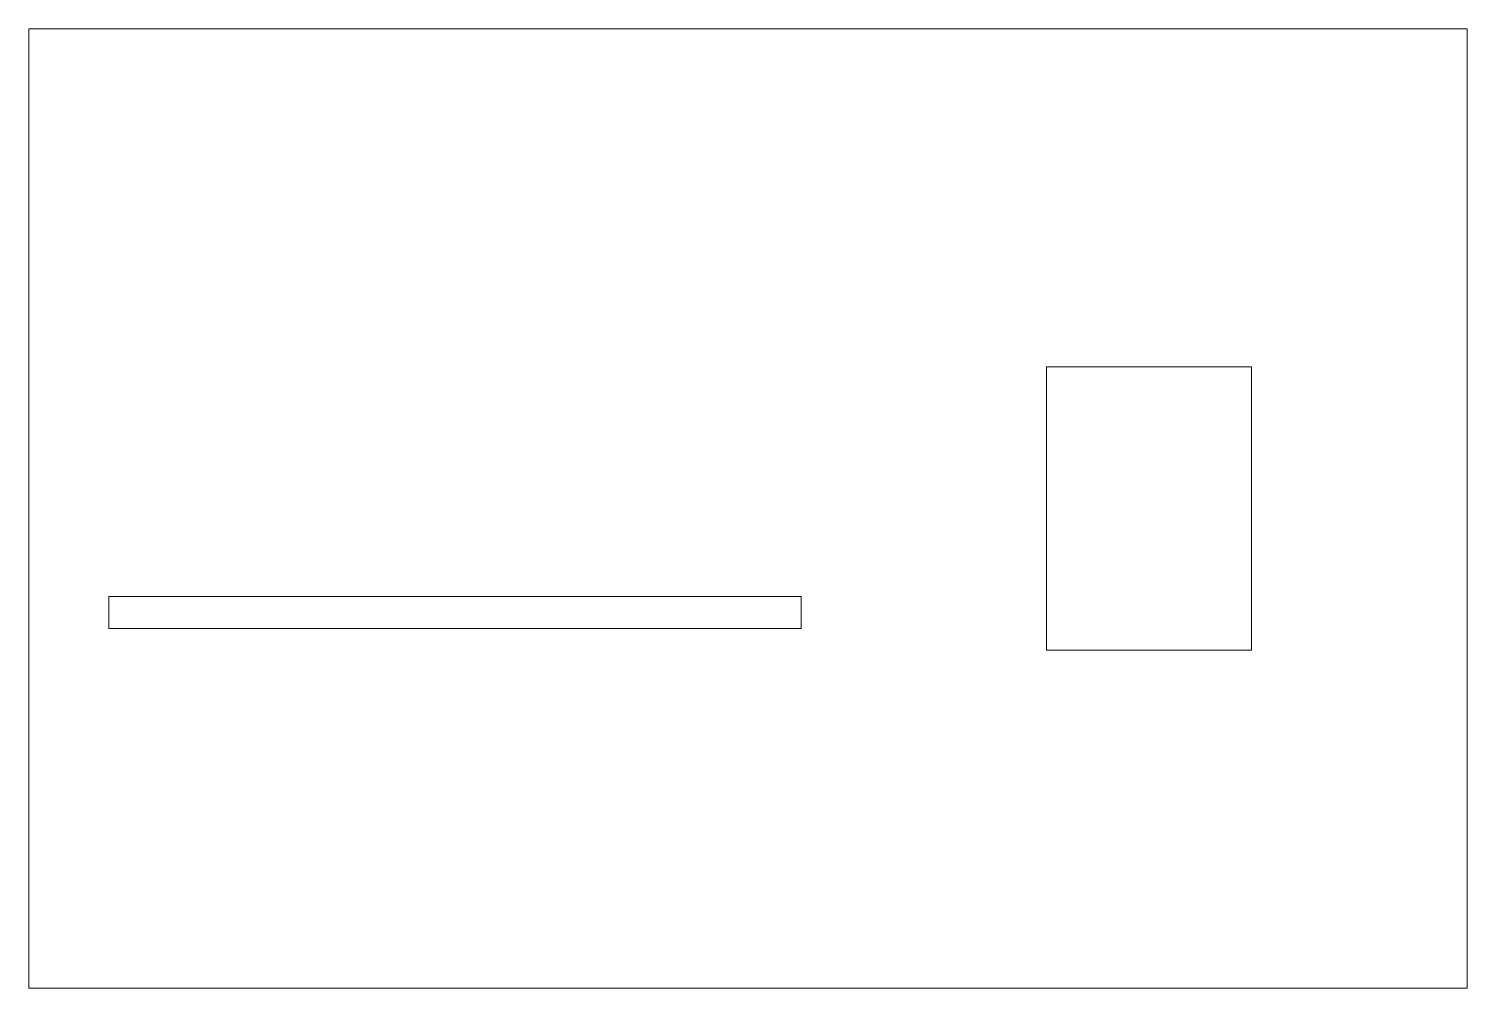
# Model space of a CAD drawing. Extents: x -68 to 68, y -45 to 45.
import ezdxf

# ---------------------------------------------------------------- set-up
doc = ezdxf.new("R2010")
doc.units = 0
doc.header["$MEASUREMENT"] = 0
doc.layers.get('0').update_dxf_attribs({"color": 1, "linetype": 'CONTINUOUS', "lineweight": 0})

msp = doc.modelspace()

# ---------------------------------------------------------------- linework, layer by layer
at = {"lineweight": 0}
for p, q in [((-67.5, 45), (-67.5, -45)), ((67.5, 45), (-67.5, 45)), ((67.5, -45), (67.5, 45)), ((28, -13.3), (28, 13.3)), ((28, 13.3), (47.25, 13.3)), ((47.25, 13.3), (47.25, -13.3)), ((-60, -11.265), (-60, -8.265)), ((-60, -8.265), (5, -8.265)), ((5, -8.265), (5, -11.265)), ((5, -11.265), (-60, -11.265)), ((47.25, -13.3), (28, -13.3)), ((-67.5, -45), (67.5, -45))]:
    msp.add_line(p, q, dxfattribs=at)

doc.saveas('drawing.dxf')
